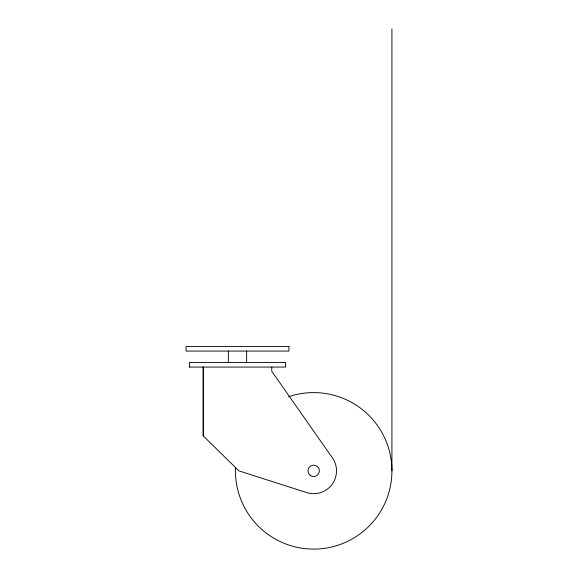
<?xml version="1.0" encoding="UTF-8"?>
<svg xmlns="http://www.w3.org/2000/svg" width="578" height="578" viewBox="0 0 578 578"><rect width="100%" height="100%" fill="white"/><g stroke="black" fill="none" stroke-linecap="round" stroke-linejoin="round"><path stroke-width="0.87" d="M189.237 367.073L285.575 367.073L285.546 362.5L189.411 362.5L189.411 367.073M391.92 28.9L391.92 470.853M271.761 367.073L271.761 371.264L331.18 456.165A22.853 22.853 0 0 1 305.856 492.319L238.895 470.853L203.21 435.891L203.21 367.073M246.625 351.077L246.625 362.5M228.346 351.077L228.346 362.5M203.261 367.073L203.261 435.935M288.516 396.754A78.247 78.247 0 0 1 390.309 455.023A78.247 78.247 0 0 1 319.93 548.847A78.247 78.247 0 0 1 235.499 467.443M288.899 346.504L186.08 346.504L186.08 351.077L288.899 351.077L288.899 346.504M310.82 475.795A5.715 5.715 0 0 0 319.388 470.853A5.715 5.715 0 0 0 310.82 465.904A5.715 5.715 0 0 0 310.82 475.795"/></g></svg>
